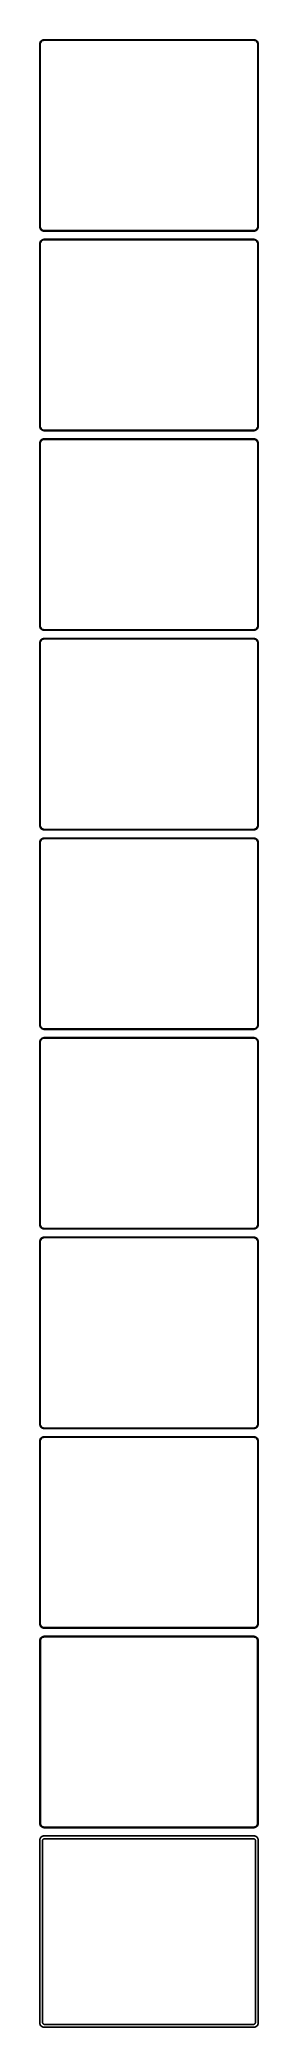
# Model space of a CAD drawing. Header units: metres. Extents: x -120 to 120, y 2085 to 4266.
import ezdxf

# ---------------------------------------------------------------- set-up
doc = ezdxf.new("R2010")
doc.units = ezdxf.units.M

msp = doc.modelspace()

# ---------------------------------------------------------------- linework, layer by layer
for p, q in [((-119.961, 4261.63), (-120, 4261)), ((-120, 4261), (-120, 4061)), ((-119.843, 4262.24), (-119.961, 4261.63)), ((-119.649, 4262.84), (-119.843, 4262.24)), ((-119.382, 4263.41), (-119.649, 4262.84)), ((-119.5, 4260.75), (-119.463, 4261.35)), ((-119.5, 4061.25), (-119.5, 4260.75)), ((-119.463, 4261.35), (-119.351, 4261.93)), ((-119.045, 4263.94), (-119.382, 4263.41)), ((-119.351, 4261.93), (-119.166, 4262.5)), ((-119.166, 4262.5), (-118.912, 4263.04)), ((-118.645, 4264.42), (-119.045, 4263.94)), ((-118.912, 4263.04), (-118.593, 4263.54)), ((-118.187, 4264.85), (-118.645, 4264.42)), ((-118.593, 4263.54), (-118.213, 4264)), ((-118.213, 4264), (-117.778, 4264.41)), ((-117.679, 4265.22), (-118.187, 4264.85)), ((-117.778, 4264.41), (-117.295, 4264.76)), ((-117.129, 4265.52), (-117.679, 4265.22)), ((-117.295, 4264.76), (-116.772, 4265.05)), ((-116.545, 4265.76), (-117.129, 4265.52)), ((-116.772, 4265.05), (-116.218, 4265.27)), ((-115.937, 4265.91), (-116.545, 4265.76)), ((-116.218, 4265.27), (-115.64, 4265.42)), ((-115.314, 4265.99), (-115.937, 4265.91)), ((-115.64, 4265.42), (-115.048, 4265.49)), ((115.314, 4265.99), (-115.314, 4265.99)), ((-115.048, 4265.49), (115.048, 4265.49)), ((115.048, 4265.49), (115.64, 4265.42)), ((115.937, 4265.91), (115.314, 4265.99)), ((115.64, 4265.42), (116.218, 4265.27)), ((116.545, 4265.76), (115.937, 4265.91)), ((116.218, 4265.27), (116.772, 4265.05)), ((117.129, 4265.52), (116.545, 4265.76)), ((116.772, 4265.05), (117.295, 4264.76)), ((117.679, 4265.22), (117.129, 4265.52)), ((117.295, 4264.76), (117.778, 4264.41)), ((118.187, 4264.85), (117.679, 4265.22)), ((117.778, 4264.41), (118.213, 4264)), ((118.645, 4264.42), (118.187, 4264.85)), ((118.213, 4264), (118.593, 4263.54)), ((118.593, 4263.54), (118.912, 4263.04)), ((119.045, 4263.94), (118.645, 4264.42)), ((118.912, 4263.04), (119.166, 4262.5)), ((119.382, 4263.41), (119.045, 4263.94)), ((119.166, 4262.5), (119.351, 4261.93)), ((119.351, 4261.93), (119.463, 4261.35)), ((119.649, 4262.84), (119.382, 4263.41)), ((119.463, 4261.35), (119.5, 4260.75)), ((119.5, 4260.75), (119.5, 4061.25)), ((119.843, 4262.24), (119.649, 4262.84)), ((119.961, 4261.63), (119.843, 4262.24)), ((120, 4261), (119.961, 4261.63)), ((120, 4061), (120, 4261)), ((-120, 4061), (-119.961, 4060.37)), ((-119.961, 4060.37), (-119.843, 4059.76)), ((-119.843, 4059.76), (-119.649, 4059.16)), ((-119.649, 4059.16), (-119.382, 4058.59)), ((-119.463, 4060.65), (-119.5, 4061.25)), ((-119.351, 4060.07), (-119.463, 4060.65)), ((-119.382, 4058.59), (-119.045, 4058.06)), ((-119.166, 4059.5), (-119.351, 4060.07)), ((-118.912, 4058.96), (-119.166, 4059.5)), ((-119.045, 4058.06), (-118.645, 4057.58)), ((-118.593, 4058.46), (-118.912, 4058.96)), ((-118.645, 4057.58), (-118.187, 4057.15)), ((-118.213, 4058), (-118.593, 4058.46)), ((-117.778, 4057.59), (-118.213, 4058)), ((-118.187, 4057.15), (-117.679, 4056.78)), ((-117.295, 4057.24), (-117.778, 4057.59)), ((-117.679, 4056.78), (-117.129, 4056.48)), ((-116.772, 4056.95), (-117.295, 4057.24)), ((-116.218, 4056.73), (-116.772, 4056.95)), ((-115.64, 4056.58), (-116.218, 4056.73)), ((116.218, 4056.73), (115.64, 4056.58)), ((116.772, 4056.95), (116.218, 4056.73)), ((117.295, 4057.24), (116.772, 4056.95)), ((117.129, 4056.48), (117.679, 4056.78)), ((117.778, 4057.59), (117.295, 4057.24)), ((117.679, 4056.78), (118.187, 4057.15)), ((118.213, 4058), (117.778, 4057.59)), ((118.187, 4057.15), (118.645, 4057.58)), ((118.593, 4058.46), (118.213, 4058)), ((118.912, 4058.96), (118.593, 4058.46)), ((118.645, 4057.58), (119.045, 4058.06)), ((119.166, 4059.5), (118.912, 4058.96)), ((119.045, 4058.06), (119.382, 4058.59)), ((119.351, 4060.07), (119.166, 4059.5)), ((119.463, 4060.65), (119.351, 4060.07)), ((119.382, 4058.59), (119.649, 4059.16)), ((119.5, 4061.25), (119.463, 4060.65)), ((119.649, 4059.16), (119.843, 4059.76)), ((119.843, 4059.76), (119.961, 4060.37)), ((119.961, 4060.37), (120, 4061)), ((-119.961, 4042.63), (-120, 4042)), ((-120, 4042), (-120, 3842)), ((-119.843, 4043.24), (-119.961, 4042.63)), ((-119.649, 4043.84), (-119.843, 4043.24)), ((-119.382, 4044.41), (-119.649, 4043.84)), ((-119.5, 4041.75), (-119.463, 4042.35)), ((-119.5, 3842.25), (-119.5, 4041.75)), ((-119.463, 4042.35), (-119.351, 4042.93)), ((-119.045, 4044.94), (-119.382, 4044.41)), ((-119.351, 4042.93), (-119.166, 4043.5)), ((-119.166, 4043.5), (-118.912, 4044.04)), ((-118.645, 4045.42), (-119.045, 4044.94)), ((-118.912, 4044.04), (-118.593, 4044.54)), ((-118.187, 4045.85), (-118.645, 4045.42)), ((-118.593, 4044.54), (-118.213, 4045)), ((-118.213, 4045), (-117.778, 4045.41)), ((-117.679, 4046.22), (-118.187, 4045.85)), ((-117.778, 4045.41), (-117.295, 4045.76)), ((-117.129, 4046.52), (-117.679, 4046.22)), ((-117.295, 4045.76), (-116.772, 4046.05)), ((-117.129, 4056.48), (-116.545, 4056.24)), ((-116.545, 4046.76), (-117.129, 4046.52)), ((-116.772, 4046.05), (-116.218, 4046.27)), ((-116.545, 4056.24), (-115.937, 4056.09)), ((-115.937, 4046.91), (-116.545, 4046.76)), ((-116.218, 4046.27), (-115.64, 4046.42)), ((-115.937, 4056.09), (-115.314, 4056.01)), ((-115.314, 4046.99), (-115.937, 4046.91)), ((-115.048, 4056.51), (-115.64, 4056.58)), ((-115.64, 4046.42), (-115.048, 4046.49)), ((-115.314, 4056.01), (115.314, 4056.01)), ((115.314, 4046.99), (-115.314, 4046.99)), ((115.048, 4056.51), (-115.048, 4056.51)), ((-115.048, 4046.49), (115.048, 4046.49)), ((115.64, 4056.58), (115.048, 4056.51)), ((115.048, 4046.49), (115.64, 4046.42)), ((115.314, 4056.01), (115.937, 4056.09)), ((115.937, 4046.91), (115.314, 4046.99)), ((115.64, 4046.42), (116.218, 4046.27)), ((115.937, 4056.09), (116.545, 4056.24)), ((116.545, 4046.76), (115.937, 4046.91)), ((116.218, 4046.27), (116.772, 4046.05)), ((116.545, 4056.24), (117.129, 4056.48)), ((117.129, 4046.52), (116.545, 4046.76)), ((116.772, 4046.05), (117.295, 4045.76)), ((117.679, 4046.22), (117.129, 4046.52)), ((117.295, 4045.76), (117.778, 4045.41)), ((118.187, 4045.85), (117.679, 4046.22)), ((117.778, 4045.41), (118.213, 4045)), ((118.645, 4045.42), (118.187, 4045.85)), ((118.213, 4045), (118.593, 4044.54)), ((118.593, 4044.54), (118.912, 4044.04)), ((119.045, 4044.94), (118.645, 4045.42)), ((118.912, 4044.04), (119.166, 4043.5)), ((119.382, 4044.41), (119.045, 4044.94)), ((119.166, 4043.5), (119.351, 4042.93)), ((119.351, 4042.93), (119.463, 4042.35)), ((119.649, 4043.84), (119.382, 4044.41)), ((119.463, 4042.35), (119.5, 4041.75)), ((119.5, 4041.75), (119.5, 3842.25)), ((119.843, 4043.24), (119.649, 4043.84)), ((119.961, 4042.63), (119.843, 4043.24)), ((120, 4042), (119.961, 4042.63)), ((120, 3842), (120, 4042)), ((-120, 3842), (-119.961, 3841.37)), ((-119.961, 3841.37), (-119.843, 3840.76)), ((-119.843, 3840.76), (-119.649, 3840.16)), ((-119.649, 3840.16), (-119.382, 3839.59)), ((-119.463, 3841.65), (-119.5, 3842.25)), ((-119.351, 3841.07), (-119.463, 3841.65)), ((-119.382, 3839.59), (-119.045, 3839.06)), ((-119.166, 3840.5), (-119.351, 3841.07)), ((-118.912, 3839.96), (-119.166, 3840.5)), ((-119.045, 3839.06), (-118.645, 3838.58)), ((-118.593, 3839.46), (-118.912, 3839.96)), ((-118.645, 3838.58), (-118.187, 3838.15)), ((-118.213, 3839), (-118.593, 3839.46)), ((-117.778, 3838.59), (-118.213, 3839)), ((-117.295, 3838.24), (-117.778, 3838.59)), ((117.778, 3838.59), (117.295, 3838.24)), ((118.213, 3839), (117.778, 3838.59)), ((118.187, 3838.15), (118.645, 3838.58)), ((118.593, 3839.46), (118.213, 3839)), ((118.912, 3839.96), (118.593, 3839.46)), ((118.645, 3838.58), (119.045, 3839.06)), ((119.166, 3840.5), (118.912, 3839.96)), ((119.045, 3839.06), (119.382, 3839.59)), ((119.351, 3841.07), (119.166, 3840.5)), ((119.463, 3841.65), (119.351, 3841.07)), ((119.382, 3839.59), (119.649, 3840.16)), ((119.5, 3842.25), (119.463, 3841.65)), ((119.649, 3840.16), (119.843, 3840.76)), ((119.843, 3840.76), (119.961, 3841.37)), ((119.961, 3841.37), (120, 3842)), ((-119.961, 3823.63), (-120, 3823)), ((-120, 3823), (-120, 3623)), ((-119.843, 3824.24), (-119.961, 3823.63)), ((-119.649, 3824.84), (-119.843, 3824.24)), ((-119.382, 3825.41), (-119.649, 3824.84)), ((-119.5, 3822.75), (-119.463, 3823.35)), ((-119.5, 3623.25), (-119.5, 3822.75)), ((-119.463, 3823.35), (-119.351, 3823.93)), ((-119.045, 3825.94), (-119.382, 3825.41)), ((-119.351, 3823.93), (-119.166, 3824.5)), ((-119.166, 3824.5), (-118.912, 3825.04)), ((-118.645, 3826.42), (-119.045, 3825.94)), ((-118.912, 3825.04), (-118.593, 3825.54)), ((-118.187, 3826.85), (-118.645, 3826.42)), ((-118.593, 3825.54), (-118.213, 3826)), ((-118.213, 3826), (-117.778, 3826.41)), ((-118.187, 3838.15), (-117.679, 3837.78)), ((-117.679, 3827.22), (-118.187, 3826.85)), ((-117.778, 3826.41), (-117.295, 3826.76)), ((-117.679, 3837.78), (-117.129, 3837.48)), ((-117.129, 3827.52), (-117.679, 3827.22)), ((-116.772, 3837.95), (-117.295, 3838.24)), ((-117.295, 3826.76), (-116.772, 3827.05)), ((-117.129, 3837.48), (-116.545, 3837.24)), ((-116.545, 3827.76), (-117.129, 3827.52)), ((-116.218, 3837.73), (-116.772, 3837.95)), ((-116.772, 3827.05), (-116.218, 3827.27)), ((-116.545, 3837.24), (-115.937, 3837.09)), ((-115.937, 3827.91), (-116.545, 3827.76)), ((-115.64, 3837.58), (-116.218, 3837.73)), ((-116.218, 3827.27), (-115.64, 3827.42)), ((-115.937, 3837.09), (-115.314, 3837.01)), ((-115.314, 3827.99), (-115.937, 3827.91)), ((-115.048, 3837.51), (-115.64, 3837.58)), ((-115.64, 3827.42), (-115.048, 3827.49)), ((-115.314, 3837.01), (115.314, 3837.01)), ((115.314, 3827.99), (-115.314, 3827.99)), ((115.048, 3837.51), (-115.048, 3837.51)), ((-115.048, 3827.49), (115.048, 3827.49)), ((115.64, 3837.58), (115.048, 3837.51)), ((115.048, 3827.49), (115.64, 3827.42)), ((115.314, 3837.01), (115.937, 3837.09)), ((115.937, 3827.91), (115.314, 3827.99)), ((116.218, 3837.73), (115.64, 3837.58)), ((115.64, 3827.42), (116.218, 3827.27)), ((115.937, 3837.09), (116.545, 3837.24)), ((116.545, 3827.76), (115.937, 3827.91)), ((116.772, 3837.95), (116.218, 3837.73)), ((116.218, 3827.27), (116.772, 3827.05)), ((116.545, 3837.24), (117.129, 3837.48)), ((117.129, 3827.52), (116.545, 3827.76)), ((117.295, 3838.24), (116.772, 3837.95)), ((116.772, 3827.05), (117.295, 3826.76)), ((117.129, 3837.48), (117.679, 3837.78)), ((117.679, 3827.22), (117.129, 3827.52)), ((117.295, 3826.76), (117.778, 3826.41)), ((117.679, 3837.78), (118.187, 3838.15)), ((118.187, 3826.85), (117.679, 3827.22)), ((117.778, 3826.41), (118.213, 3826)), ((118.645, 3826.42), (118.187, 3826.85)), ((118.213, 3826), (118.593, 3825.54)), ((118.593, 3825.54), (118.912, 3825.04)), ((119.045, 3825.94), (118.645, 3826.42)), ((118.912, 3825.04), (119.166, 3824.5)), ((119.382, 3825.41), (119.045, 3825.94)), ((119.166, 3824.5), (119.351, 3823.93)), ((119.351, 3823.93), (119.463, 3823.35)), ((119.649, 3824.84), (119.382, 3825.41)), ((119.463, 3823.35), (119.5, 3822.75)), ((119.5, 3822.75), (119.5, 3623.25)), ((119.843, 3824.24), (119.649, 3824.84)), ((119.961, 3823.63), (119.843, 3824.24)), ((120, 3823), (119.961, 3823.63)), ((120, 3623), (120, 3823)), ((-120, 3623), (-119.961, 3622.37)), ((-119.961, 3622.37), (-119.843, 3621.76)), ((-119.843, 3621.76), (-119.649, 3621.16)), ((-119.649, 3621.16), (-119.382, 3620.59)), ((-119.463, 3622.65), (-119.5, 3623.25)), ((-119.351, 3622.07), (-119.463, 3622.65)), ((-119.382, 3620.59), (-119.045, 3620.06)), ((-119.166, 3621.5), (-119.351, 3622.07)), ((-118.912, 3620.96), (-119.166, 3621.5)), ((-118.593, 3620.46), (-118.912, 3620.96)), ((-118.213, 3620), (-118.593, 3620.46)), ((118.593, 3620.46), (118.213, 3620)), ((118.912, 3620.96), (118.593, 3620.46)), ((119.166, 3621.5), (118.912, 3620.96)), ((119.045, 3620.06), (119.382, 3620.59)), ((119.351, 3622.07), (119.166, 3621.5)), ((119.463, 3622.65), (119.351, 3622.07)), ((119.382, 3620.59), (119.649, 3621.16)), ((119.5, 3623.25), (119.463, 3622.65)), ((119.649, 3621.16), (119.843, 3621.76)), ((119.843, 3621.76), (119.961, 3622.37)), ((119.961, 3622.37), (120, 3623)), ((-119.961, 3604.63), (-120, 3604)), ((-120, 3604), (-120, 3404)), ((-119.843, 3605.24), (-119.961, 3604.63)), ((-119.649, 3605.84), (-119.843, 3605.24)), ((-119.382, 3606.41), (-119.649, 3605.84)), ((-119.5, 3603.75), (-119.463, 3604.35)), ((-119.5, 3404.25), (-119.5, 3603.75)), ((-119.463, 3604.35), (-119.351, 3604.93)), ((-119.045, 3606.94), (-119.382, 3606.41)), ((-119.351, 3604.93), (-119.166, 3605.5)), ((-119.166, 3605.5), (-118.912, 3606.04)), ((-119.045, 3620.06), (-118.645, 3619.58)), ((-118.645, 3607.42), (-119.045, 3606.94)), ((-118.912, 3606.04), (-118.593, 3606.54)), ((-118.645, 3619.58), (-118.187, 3619.15)), ((-118.187, 3607.85), (-118.645, 3607.42)), ((-118.593, 3606.54), (-118.213, 3607)), ((-117.778, 3619.59), (-118.213, 3620)), ((-118.213, 3607), (-117.778, 3607.41)), ((-118.187, 3619.15), (-117.679, 3618.78)), ((-117.679, 3608.22), (-118.187, 3607.85)), ((-117.295, 3619.24), (-117.778, 3619.59)), ((-117.778, 3607.41), (-117.295, 3607.76)), ((-117.679, 3618.78), (-117.129, 3618.48)), ((-117.129, 3608.52), (-117.679, 3608.22)), ((-116.772, 3618.95), (-117.295, 3619.24)), ((-117.295, 3607.76), (-116.772, 3608.05)), ((-117.129, 3618.48), (-116.545, 3618.24)), ((-116.545, 3608.76), (-117.129, 3608.52)), ((-116.218, 3618.73), (-116.772, 3618.95)), ((-116.772, 3608.05), (-116.218, 3608.27)), ((-116.545, 3618.24), (-115.937, 3618.09)), ((-115.937, 3608.91), (-116.545, 3608.76)), ((-115.64, 3618.58), (-116.218, 3618.73)), ((-116.218, 3608.27), (-115.64, 3608.42)), ((-115.937, 3618.09), (-115.314, 3618.01)), ((-115.314, 3608.99), (-115.937, 3608.91)), ((-115.048, 3618.51), (-115.64, 3618.58)), ((-115.64, 3608.42), (-115.048, 3608.49)), ((-115.314, 3618.01), (115.314, 3618.01)), ((115.314, 3608.99), (-115.314, 3608.99)), ((115.048, 3618.51), (-115.048, 3618.51)), ((-115.048, 3608.49), (115.048, 3608.49)), ((115.64, 3618.58), (115.048, 3618.51)), ((115.048, 3608.49), (115.64, 3608.42)), ((115.314, 3618.01), (115.937, 3618.09)), ((115.937, 3608.91), (115.314, 3608.99)), ((116.218, 3618.73), (115.64, 3618.58)), ((115.64, 3608.42), (116.218, 3608.27)), ((115.937, 3618.09), (116.545, 3618.24)), ((116.545, 3608.76), (115.937, 3608.91)), ((116.772, 3618.95), (116.218, 3618.73)), ((116.218, 3608.27), (116.772, 3608.05)), ((116.545, 3618.24), (117.129, 3618.48)), ((117.129, 3608.52), (116.545, 3608.76)), ((117.295, 3619.24), (116.772, 3618.95)), ((116.772, 3608.05), (117.295, 3607.76)), ((117.129, 3618.48), (117.679, 3618.78)), ((117.679, 3608.22), (117.129, 3608.52)), ((117.778, 3619.59), (117.295, 3619.24)), ((117.295, 3607.76), (117.778, 3607.41)), ((117.679, 3618.78), (118.187, 3619.15)), ((118.187, 3607.85), (117.679, 3608.22)), ((118.213, 3620), (117.778, 3619.59)), ((117.778, 3607.41), (118.213, 3607)), ((118.187, 3619.15), (118.645, 3619.58)), ((118.645, 3607.42), (118.187, 3607.85)), ((118.213, 3607), (118.593, 3606.54)), ((118.593, 3606.54), (118.912, 3606.04)), ((118.645, 3619.58), (119.045, 3620.06)), ((119.045, 3606.94), (118.645, 3607.42)), ((118.912, 3606.04), (119.166, 3605.5)), ((119.382, 3606.41), (119.045, 3606.94)), ((119.166, 3605.5), (119.351, 3604.93)), ((119.351, 3604.93), (119.463, 3604.35)), ((119.649, 3605.84), (119.382, 3606.41)), ((119.463, 3604.35), (119.5, 3603.75)), ((119.5, 3603.75), (119.5, 3404.25)), ((119.843, 3605.24), (119.649, 3605.84)), ((119.961, 3604.63), (119.843, 3605.24)), ((120, 3604), (119.961, 3604.63)), ((120, 3404), (120, 3604)), ((-120, 3404), (-119.961, 3403.37)), ((-119.961, 3403.37), (-119.843, 3402.76)), ((-119.843, 3402.76), (-119.649, 3402.16)), ((-119.463, 3403.65), (-119.5, 3404.25)), ((-119.351, 3403.07), (-119.463, 3403.65)), ((-119.166, 3402.5), (-119.351, 3403.07)), ((-118.912, 3401.96), (-119.166, 3402.5)), ((119.166, 3402.5), (118.912, 3401.96)), ((119.351, 3403.07), (119.166, 3402.5)), ((119.463, 3403.65), (119.351, 3403.07)), ((119.5, 3404.25), (119.463, 3403.65)), ((119.649, 3402.16), (119.843, 3402.76)), ((119.843, 3402.76), (119.961, 3403.37)), ((119.961, 3403.37), (120, 3404)), ((-119.961, 3385.63), (-120, 3385)), ((-120, 3385), (-120, 3185)), ((-119.843, 3386.24), (-119.961, 3385.63)), ((-119.649, 3386.84), (-119.843, 3386.24)), ((-119.649, 3402.16), (-119.382, 3401.59)), ((-119.382, 3387.41), (-119.649, 3386.84)), ((-119.5, 3384.75), (-119.463, 3385.35)), ((-119.5, 3185.25), (-119.5, 3384.75)), ((-119.463, 3385.35), (-119.351, 3385.93)), ((-119.382, 3401.59), (-119.045, 3401.06)), ((-119.045, 3387.94), (-119.382, 3387.41)), ((-119.351, 3385.93), (-119.166, 3386.5)), ((-119.166, 3386.5), (-118.912, 3387.04)), ((-119.045, 3401.06), (-118.645, 3400.58)), ((-118.645, 3388.42), (-119.045, 3387.94)), ((-118.593, 3401.46), (-118.912, 3401.96)), ((-118.912, 3387.04), (-118.593, 3387.54)), ((-118.645, 3400.58), (-118.187, 3400.15)), ((-118.187, 3388.85), (-118.645, 3388.42)), ((-118.213, 3401), (-118.593, 3401.46)), ((-118.593, 3387.54), (-118.213, 3388)), ((-117.778, 3400.59), (-118.213, 3401)), ((-118.213, 3388), (-117.778, 3388.41)), ((-118.187, 3400.15), (-117.679, 3399.78)), ((-117.679, 3389.22), (-118.187, 3388.85)), ((-117.295, 3400.24), (-117.778, 3400.59)), ((-117.778, 3388.41), (-117.295, 3388.76)), ((-117.679, 3399.78), (-117.129, 3399.48)), ((-117.129, 3389.52), (-117.679, 3389.22)), ((-116.772, 3399.95), (-117.295, 3400.24)), ((-117.295, 3388.76), (-116.772, 3389.05)), ((-117.129, 3399.48), (-116.545, 3399.24)), ((-116.545, 3389.76), (-117.129, 3389.52)), ((-116.218, 3399.73), (-116.772, 3399.95)), ((-116.772, 3389.05), (-116.218, 3389.27)), ((-116.545, 3399.24), (-115.937, 3399.09)), ((-115.937, 3389.91), (-116.545, 3389.76)), ((-115.64, 3399.58), (-116.218, 3399.73)), ((-116.218, 3389.27), (-115.64, 3389.42)), ((-115.937, 3399.09), (-115.314, 3399.01)), ((-115.314, 3389.99), (-115.937, 3389.91)), ((-115.048, 3399.51), (-115.64, 3399.58)), ((-115.64, 3389.42), (-115.048, 3389.49)), ((-115.314, 3399.01), (115.314, 3399.01)), ((115.314, 3389.99), (-115.314, 3389.99)), ((115.048, 3399.51), (-115.048, 3399.51)), ((-115.048, 3389.49), (115.048, 3389.49)), ((115.64, 3399.58), (115.048, 3399.51)), ((115.048, 3389.49), (115.64, 3389.42)), ((115.314, 3399.01), (115.937, 3399.09)), ((115.937, 3389.91), (115.314, 3389.99)), ((116.218, 3399.73), (115.64, 3399.58)), ((115.64, 3389.42), (116.218, 3389.27)), ((115.937, 3399.09), (116.545, 3399.24)), ((116.545, 3389.76), (115.937, 3389.91)), ((116.772, 3399.95), (116.218, 3399.73)), ((116.218, 3389.27), (116.772, 3389.05)), ((116.545, 3399.24), (117.129, 3399.48)), ((117.129, 3389.52), (116.545, 3389.76)), ((117.295, 3400.24), (116.772, 3399.95)), ((116.772, 3389.05), (117.295, 3388.76)), ((117.129, 3399.48), (117.679, 3399.78)), ((117.679, 3389.22), (117.129, 3389.52)), ((117.778, 3400.59), (117.295, 3400.24)), ((117.295, 3388.76), (117.778, 3388.41)), ((117.679, 3399.78), (118.187, 3400.15)), ((118.187, 3388.85), (117.679, 3389.22)), ((118.213, 3401), (117.778, 3400.59)), ((117.778, 3388.41), (118.213, 3388)), ((118.187, 3400.15), (118.645, 3400.58)), ((118.645, 3388.42), (118.187, 3388.85)), ((118.593, 3401.46), (118.213, 3401)), ((118.213, 3388), (118.593, 3387.54)), ((118.912, 3401.96), (118.593, 3401.46)), ((118.593, 3387.54), (118.912, 3387.04)), ((118.645, 3400.58), (119.045, 3401.06)), ((119.045, 3387.94), (118.645, 3388.42)), ((118.912, 3387.04), (119.166, 3386.5)), ((119.045, 3401.06), (119.382, 3401.59)), ((119.382, 3387.41), (119.045, 3387.94)), ((119.166, 3386.5), (119.351, 3385.93)), ((119.351, 3385.93), (119.463, 3385.35)), ((119.382, 3401.59), (119.649, 3402.16)), ((119.649, 3386.84), (119.382, 3387.41)), ((119.463, 3385.35), (119.5, 3384.75)), ((119.5, 3384.75), (119.5, 3185.25)), ((119.843, 3386.24), (119.649, 3386.84)), ((119.961, 3385.63), (119.843, 3386.24)), ((120, 3385), (119.961, 3385.63)), ((120, 3185), (120, 3385)), ((-120, 3185), (-119.961, 3184.37)), ((-119.961, 3184.37), (-119.843, 3183.76)), ((-119.463, 3184.65), (-119.5, 3185.25)), ((-119.351, 3184.07), (-119.463, 3184.65)), ((119.463, 3184.65), (119.351, 3184.07)), ((119.5, 3185.25), (119.463, 3184.65)), ((119.843, 3183.76), (119.961, 3184.37)), ((119.961, 3184.37), (120, 3185)), ((-119.961, 3166.63), (-120, 3166)), ((-120, 3166), (-120, 2966)), ((-119.843, 3167.24), (-119.961, 3166.63)), ((-119.843, 3183.76), (-119.649, 3183.16)), ((-119.649, 3167.84), (-119.843, 3167.24)), ((-119.649, 3183.16), (-119.382, 3182.59)), ((-119.382, 3168.41), (-119.649, 3167.84)), ((-119.5, 3165.75), (-119.463, 3166.35)), ((-119.5, 2966.25), (-119.5, 3165.75)), ((-119.463, 3166.35), (-119.351, 3166.93)), ((-119.382, 3182.59), (-119.045, 3182.06)), ((-119.045, 3168.94), (-119.382, 3168.41)), ((-119.166, 3183.5), (-119.351, 3184.07)), ((-119.351, 3166.93), (-119.166, 3167.5)), ((-118.912, 3182.96), (-119.166, 3183.5)), ((-119.166, 3167.5), (-118.912, 3168.04)), ((-119.045, 3182.06), (-118.645, 3181.58)), ((-118.645, 3169.42), (-119.045, 3168.94)), ((-118.593, 3182.46), (-118.912, 3182.96)), ((-118.912, 3168.04), (-118.593, 3168.54)), ((-118.645, 3181.58), (-118.187, 3181.15)), ((-118.187, 3169.85), (-118.645, 3169.42)), ((-118.213, 3182), (-118.593, 3182.46)), ((-118.593, 3168.54), (-118.213, 3169)), ((-117.778, 3181.59), (-118.213, 3182)), ((-118.213, 3169), (-117.778, 3169.41)), ((-118.187, 3181.15), (-117.679, 3180.78)), ((-117.679, 3170.22), (-118.187, 3169.85)), ((-117.295, 3181.24), (-117.778, 3181.59)), ((-117.778, 3169.41), (-117.295, 3169.76)), ((-117.679, 3180.78), (-117.129, 3180.48)), ((-117.129, 3170.52), (-117.679, 3170.22)), ((-116.772, 3180.95), (-117.295, 3181.24)), ((-117.295, 3169.76), (-116.772, 3170.05)), ((-117.129, 3180.48), (-116.545, 3180.24)), ((-116.545, 3170.76), (-117.129, 3170.52)), ((-116.218, 3180.73), (-116.772, 3180.95)), ((-116.772, 3170.05), (-116.218, 3170.27)), ((-116.545, 3180.24), (-115.937, 3180.09)), ((-115.937, 3170.91), (-116.545, 3170.76)), ((-115.64, 3180.58), (-116.218, 3180.73)), ((-116.218, 3170.27), (-115.64, 3170.42)), ((-115.937, 3180.09), (-115.314, 3180.01)), ((-115.314, 3170.99), (-115.937, 3170.91)), ((-115.048, 3180.51), (-115.64, 3180.58)), ((-115.64, 3170.42), (-115.048, 3170.49)), ((-115.314, 3180.01), (115.314, 3180.01)), ((115.314, 3170.99), (-115.314, 3170.99)), ((115.048, 3180.51), (-115.048, 3180.51)), ((-115.048, 3170.49), (115.048, 3170.49)), ((115.64, 3180.58), (115.048, 3180.51)), ((115.048, 3170.49), (115.64, 3170.42)), ((115.314, 3180.01), (115.937, 3180.09)), ((115.937, 3170.91), (115.314, 3170.99)), ((116.218, 3180.73), (115.64, 3180.58)), ((115.64, 3170.42), (116.218, 3170.27)), ((115.937, 3180.09), (116.545, 3180.24)), ((116.545, 3170.76), (115.937, 3170.91)), ((116.772, 3180.95), (116.218, 3180.73)), ((116.218, 3170.27), (116.772, 3170.05)), ((116.545, 3180.24), (117.129, 3180.48)), ((117.129, 3170.52), (116.545, 3170.76)), ((117.295, 3181.24), (116.772, 3180.95)), ((116.772, 3170.05), (117.295, 3169.76)), ((117.129, 3180.48), (117.679, 3180.78)), ((117.679, 3170.22), (117.129, 3170.52)), ((117.778, 3181.59), (117.295, 3181.24)), ((117.295, 3169.76), (117.778, 3169.41)), ((117.679, 3180.78), (118.187, 3181.15)), ((118.187, 3169.85), (117.679, 3170.22)), ((118.213, 3182), (117.778, 3181.59)), ((117.778, 3169.41), (118.213, 3169)), ((118.187, 3181.15), (118.645, 3181.58)), ((118.645, 3169.42), (118.187, 3169.85)), ((118.593, 3182.46), (118.213, 3182)), ((118.213, 3169), (118.593, 3168.54)), ((118.912, 3182.96), (118.593, 3182.46)), ((118.593, 3168.54), (118.912, 3168.04)), ((118.645, 3181.58), (119.045, 3182.06)), ((119.045, 3168.94), (118.645, 3169.42)), ((119.166, 3183.5), (118.912, 3182.96)), ((118.912, 3168.04), (119.166, 3167.5)), ((119.045, 3182.06), (119.382, 3182.59)), ((119.382, 3168.41), (119.045, 3168.94)), ((119.351, 3184.07), (119.166, 3183.5)), ((119.166, 3167.5), (119.351, 3166.93)), ((119.351, 3166.93), (119.463, 3166.35)), ((119.382, 3182.59), (119.649, 3183.16)), ((119.649, 3167.84), (119.382, 3168.41)), ((119.463, 3166.35), (119.5, 3165.75)), ((119.5, 3165.75), (119.5, 2966.25)), ((119.649, 3183.16), (119.843, 3183.76)), ((119.843, 3167.24), (119.649, 3167.84)), ((119.961, 3166.63), (119.843, 3167.24)), ((120, 3166), (119.961, 3166.63)), ((120, 2966), (120, 3166)), ((-119.463, 2965.65), (-119.5, 2966.25)), ((119.5, 2966.25), (119.463, 2965.65)), ((-120, 2966), (-119.961, 2965.37)), ((-119.961, 2947.63), (-120, 2947)), ((-120, 2947), (-120, 2747)), ((-119.961, 2965.37), (-119.843, 2964.76)), ((-119.843, 2948.24), (-119.961, 2947.63)), ((-119.843, 2964.76), (-119.649, 2964.16)), ((-119.649, 2948.84), (-119.843, 2948.24)), ((-119.649, 2964.16), (-119.382, 2963.59)), ((-119.382, 2949.41), (-119.649, 2948.84)), ((-119.5, 2946.75), (-119.463, 2947.35)), ((-119.5, 2747.25), (-119.5, 2946.75)), ((-119.351, 2965.07), (-119.463, 2965.65)), ((-119.463, 2947.35), (-119.351, 2947.93)), ((-119.382, 2963.59), (-119.045, 2963.06)), ((-119.045, 2949.94), (-119.382, 2949.41)), ((-119.166, 2964.5), (-119.351, 2965.07)), ((-119.351, 2947.93), (-119.166, 2948.5)), ((-118.912, 2963.96), (-119.166, 2964.5)), ((-119.166, 2948.5), (-118.912, 2949.04)), ((-119.045, 2963.06), (-118.645, 2962.58)), ((-118.645, 2950.42), (-119.045, 2949.94)), ((-118.593, 2963.46), (-118.912, 2963.96)), ((-118.912, 2949.04), (-118.593, 2949.54)), ((-118.645, 2962.58), (-118.187, 2962.15)), ((-118.187, 2950.85), (-118.645, 2950.42)), ((-118.213, 2963), (-118.593, 2963.46)), ((-118.593, 2949.54), (-118.213, 2950)), ((-117.778, 2962.59), (-118.213, 2963)), ((-118.213, 2950), (-117.778, 2950.41)), ((-118.187, 2962.15), (-117.679, 2961.78)), ((-117.679, 2951.22), (-118.187, 2950.85)), ((-117.295, 2962.24), (-117.778, 2962.59)), ((-117.778, 2950.41), (-117.295, 2950.76)), ((-117.679, 2961.78), (-117.129, 2961.48)), ((-117.129, 2951.52), (-117.679, 2951.22)), ((-116.772, 2961.95), (-117.295, 2962.24)), ((-117.295, 2950.76), (-116.772, 2951.05)), ((-117.129, 2961.48), (-116.545, 2961.24)), ((-116.545, 2951.76), (-117.129, 2951.52)), ((-116.218, 2961.73), (-116.772, 2961.95)), ((-116.772, 2951.05), (-116.218, 2951.27)), ((-116.545, 2961.24), (-115.937, 2961.09)), ((-115.937, 2951.91), (-116.545, 2951.76)), ((-115.64, 2961.58), (-116.218, 2961.73)), ((-116.218, 2951.27), (-115.64, 2951.42)), ((-115.937, 2961.09), (-115.314, 2961.01)), ((-115.314, 2951.99), (-115.937, 2951.91)), ((-115.048, 2961.51), (-115.64, 2961.58)), ((-115.64, 2951.42), (-115.048, 2951.49)), ((-115.314, 2961.01), (115.314, 2961.01)), ((115.314, 2951.99), (-115.314, 2951.99)), ((115.048, 2961.51), (-115.048, 2961.51)), ((-115.048, 2951.49), (115.048, 2951.49)), ((115.64, 2961.58), (115.048, 2961.51)), ((115.048, 2951.49), (115.64, 2951.42)), ((115.314, 2961.01), (115.937, 2961.09)), ((115.937, 2951.91), (115.314, 2951.99)), ((116.218, 2961.73), (115.64, 2961.58)), ((115.64, 2951.42), (116.218, 2951.27)), ((115.937, 2961.09), (116.545, 2961.24)), ((116.545, 2951.76), (115.937, 2951.91)), ((116.772, 2961.95), (116.218, 2961.73)), ((116.218, 2951.27), (116.772, 2951.05)), ((116.545, 2961.24), (117.129, 2961.48)), ((117.129, 2951.52), (116.545, 2951.76)), ((117.295, 2962.24), (116.772, 2961.95)), ((116.772, 2951.05), (117.295, 2950.76)), ((117.129, 2961.48), (117.679, 2961.78)), ((117.679, 2951.22), (117.129, 2951.52)), ((117.778, 2962.59), (117.295, 2962.24)), ((117.295, 2950.76), (117.778, 2950.41)), ((117.679, 2961.78), (118.187, 2962.15)), ((118.187, 2950.85), (117.679, 2951.22)), ((118.213, 2963), (117.778, 2962.59)), ((117.778, 2950.41), (118.213, 2950)), ((118.187, 2962.15), (118.645, 2962.58)), ((118.645, 2950.42), (118.187, 2950.85)), ((118.593, 2963.46), (118.213, 2963)), ((118.213, 2950), (118.593, 2949.54)), ((118.912, 2963.96), (118.593, 2963.46)), ((118.593, 2949.54), (118.912, 2949.04)), ((118.645, 2962.58), (119.045, 2963.06)), ((119.045, 2949.94), (118.645, 2950.42)), ((119.166, 2964.5), (118.912, 2963.96)), ((118.912, 2949.04), (119.166, 2948.5)), ((119.045, 2963.06), (119.382, 2963.59)), ((119.382, 2949.41), (119.045, 2949.94)), ((119.351, 2965.07), (119.166, 2964.5)), ((119.166, 2948.5), (119.351, 2947.93)), ((119.463, 2965.65), (119.351, 2965.07)), ((119.351, 2947.93), (119.463, 2947.35)), ((119.382, 2963.59), (119.649, 2964.16)), ((119.649, 2948.84), (119.382, 2949.41)), ((119.463, 2947.35), (119.5, 2946.75)), ((119.5, 2946.75), (119.5, 2747.25)), ((119.649, 2964.16), (119.843, 2964.76)), ((119.843, 2948.24), (119.649, 2948.84)), ((119.843, 2964.76), (119.961, 2965.37)), ((119.961, 2947.63), (119.843, 2948.24)), ((119.961, 2965.37), (120, 2966)), ((120, 2947), (119.961, 2947.63)), ((120, 2747), (120, 2947)), ((-120, 2747), (-119.961, 2746.37)), ((-119.961, 2728.63), (-120, 2728)), ((-120, 2728), (-120, 2528)), ((-119.961, 2746.37), (-119.843, 2745.76)), ((-119.843, 2729.24), (-119.961, 2728.63)), ((-119.843, 2745.76), (-119.649, 2745.16)), ((-119.649, 2729.84), (-119.843, 2729.24)), ((-119.649, 2745.16), (-119.382, 2744.59)), ((-119.382, 2730.41), (-119.649, 2729.84)), ((-119.463, 2746.65), (-119.5, 2747.25)), ((-119.5, 2727.75), (-119.463, 2728.35)), ((-119.5, 2528.25), (-119.5, 2727.75)), ((-119.351, 2746.07), (-119.463, 2746.65)), ((-119.463, 2728.35), (-119.351, 2728.93)), ((-119.382, 2744.59), (-119.045, 2744.06)), ((-119.045, 2730.94), (-119.382, 2730.41)), ((-119.166, 2745.5), (-119.351, 2746.07)), ((-119.351, 2728.93), (-119.166, 2729.5)), ((-118.912, 2744.96), (-119.166, 2745.5)), ((-119.166, 2729.5), (-118.912, 2730.04)), ((-119.045, 2744.06), (-118.645, 2743.58)), ((-118.645, 2731.42), (-119.045, 2730.94)), ((-118.593, 2744.46), (-118.912, 2744.96)), ((-118.912, 2730.04), (-118.593, 2730.54)), ((-118.645, 2743.58), (-118.187, 2743.15)), ((-118.187, 2731.85), (-118.645, 2731.42)), ((-118.213, 2744), (-118.593, 2744.46)), ((-118.593, 2730.54), (-118.213, 2731)), ((-117.778, 2743.59), (-118.213, 2744)), ((-118.213, 2731), (-117.778, 2731.41)), ((-118.187, 2743.15), (-117.679, 2742.78)), ((-117.679, 2732.22), (-118.187, 2731.85)), ((-117.295, 2743.24), (-117.778, 2743.59)), ((-117.778, 2731.41), (-117.295, 2731.76)), ((-117.679, 2742.78), (-117.129, 2742.48)), ((-117.129, 2732.52), (-117.679, 2732.22)), ((-116.772, 2742.95), (-117.295, 2743.24)), ((-117.295, 2731.76), (-116.772, 2732.05)), ((-117.129, 2742.48), (-116.545, 2742.24)), ((-116.545, 2732.76), (-117.129, 2732.52)), ((-116.218, 2742.73), (-116.772, 2742.95)), ((-116.772, 2732.05), (-116.218, 2732.27)), ((-116.545, 2742.24), (-115.937, 2742.09)), ((-115.937, 2732.91), (-116.545, 2732.76)), ((-115.64, 2742.58), (-116.218, 2742.73)), ((-116.218, 2732.27), (-115.64, 2732.42)), ((-115.937, 2742.09), (-115.314, 2742.01)), ((-115.314, 2732.99), (-115.937, 2732.91)), ((-115.048, 2742.51), (-115.64, 2742.58)), ((-115.64, 2732.42), (-115.048, 2732.49)), ((-115.314, 2742.01), (115.314, 2742.01)), ((115.314, 2732.99), (-115.314, 2732.99)), ((115.048, 2742.51), (-115.048, 2742.51)), ((-115.048, 2732.49), (115.048, 2732.49)), ((115.64, 2742.58), (115.048, 2742.51)), ((115.048, 2732.49), (115.64, 2732.42)), ((115.314, 2742.01), (115.937, 2742.09)), ((115.937, 2732.91), (115.314, 2732.99)), ((116.218, 2742.73), (115.64, 2742.58)), ((115.64, 2732.42), (116.218, 2732.27)), ((115.937, 2742.09), (116.545, 2742.24)), ((116.545, 2732.76), (115.937, 2732.91)), ((116.772, 2742.95), (116.218, 2742.73)), ((116.218, 2732.27), (116.772, 2732.05)), ((116.545, 2742.24), (117.129, 2742.48)), ((117.129, 2732.52), (116.545, 2732.76)), ((117.295, 2743.24), (116.772, 2742.95)), ((116.772, 2732.05), (117.295, 2731.76)), ((117.129, 2742.48), (117.679, 2742.78)), ((117.679, 2732.22), (117.129, 2732.52)), ((117.778, 2743.59), (117.295, 2743.24)), ((117.295, 2731.76), (117.778, 2731.41)), ((117.679, 2742.78), (118.187, 2743.15)), ((118.187, 2731.85), (117.679, 2732.22)), ((118.213, 2744), (117.778, 2743.59)), ((117.778, 2731.41), (118.213, 2731)), ((118.187, 2743.15), (118.645, 2743.58)), ((118.645, 2731.42), (118.187, 2731.85)), ((118.593, 2744.46), (118.213, 2744)), ((118.213, 2731), (118.593, 2730.54)), ((118.912, 2744.96), (118.593, 2744.46)), ((118.593, 2730.54), (118.912, 2730.04)), ((118.645, 2743.58), (119.045, 2744.06)), ((119.045, 2730.94), (118.645, 2731.42)), ((119.166, 2745.5), (118.912, 2744.96)), ((118.912, 2730.04), (119.166, 2729.5)), ((119.045, 2744.06), (119.382, 2744.59)), ((119.382, 2730.41), (119.045, 2730.94)), ((119.351, 2746.07), (119.166, 2745.5)), ((119.166, 2729.5), (119.351, 2728.93)), ((119.463, 2746.65), (119.351, 2746.07)), ((119.351, 2728.93), (119.463, 2728.35)), ((119.382, 2744.59), (119.649, 2745.16)), ((119.649, 2729.84), (119.382, 2730.41)), ((119.5, 2747.25), (119.463, 2746.65)), ((119.463, 2728.35), (119.5, 2727.75)), ((119.5, 2727.75), (119.5, 2528.25)), ((119.649, 2745.16), (119.843, 2745.76)), ((119.843, 2729.24), (119.649, 2729.84)), ((119.843, 2745.76), (119.961, 2746.37)), ((119.961, 2728.63), (119.843, 2729.24)), ((119.961, 2746.37), (120, 2747)), ((120, 2728), (119.961, 2728.63)), ((120, 2528), (120, 2728)), ((-120, 2528), (-119.961, 2527.37)), ((-119.961, 2509.63), (-120, 2509)), ((-120, 2509), (-120, 2309)), ((-119.961, 2527.37), (-119.843, 2526.76)), ((-119.843, 2510.24), (-119.961, 2509.63)), ((-119.843, 2526.76), (-119.649, 2526.16)), ((-119.649, 2510.84), (-119.843, 2510.24)), ((-119.649, 2526.16), (-119.382, 2525.59)), ((-119.382, 2511.41), (-119.649, 2510.84)), ((-119.463, 2527.65), (-119.5, 2528.25)), ((-119.351, 2527.07), (-119.463, 2527.65)), ((-119.382, 2525.59), (-119.045, 2525.06)), ((-119.045, 2511.94), (-119.382, 2511.41)), ((-119.166, 2526.5), (-119.351, 2527.07)), ((-119.328, 2508.75), (-119.292, 2509.32)), ((-119.328, 2309.25), (-119.328, 2508.75)), ((-119.292, 2509.32), (-119.185, 2509.89)), ((-119.185, 2509.89), (-119.007, 2510.44)), ((-118.912, 2525.96), (-119.166, 2526.5)), ((-119.045, 2525.06), (-118.645, 2524.58)), ((-118.645, 2512.42), (-119.045, 2511.94)), ((-119.007, 2510.44), (-118.762, 2510.96)), ((-118.593, 2525.46), (-118.912, 2525.96)), ((-118.762, 2510.96), (-118.454, 2511.44)), ((-118.645, 2524.58), (-118.187, 2524.15)), ((-118.187, 2512.85), (-118.645, 2512.42)), ((-118.213, 2525), (-118.593, 2525.46)), ((-118.454, 2511.44), (-118.088, 2511.88)), ((-117.778, 2524.59), (-118.213, 2525)), ((-118.187, 2524.15), (-117.679, 2523.78)), ((-117.679, 2513.22), (-118.187, 2512.85)), ((-118.088, 2511.88), (-117.668, 2512.28)), ((-117.295, 2524.24), (-117.778, 2524.59)), ((-117.679, 2523.78), (-117.129, 2523.48)), ((-117.129, 2513.52), (-117.679, 2513.22)), ((-117.668, 2512.28), (-117.203, 2512.62)), ((-116.772, 2523.95), (-117.295, 2524.24)), ((-117.203, 2512.62), (-116.699, 2512.89)), ((-117.129, 2523.48), (-116.545, 2523.24)), ((-116.545, 2513.76), (-117.129, 2513.52)), ((-116.218, 2523.73), (-116.772, 2523.95)), ((-116.699, 2512.89), (-116.165, 2513.1)), ((-116.545, 2523.24), (-115.937, 2523.09)), ((-115.937, 2513.91), (-116.545, 2513.76)), ((-115.64, 2523.58), (-116.218, 2523.73)), ((-116.165, 2513.1), (-115.608, 2513.25)), ((-115.937, 2523.09), (-115.314, 2523.01)), ((-115.314, 2513.99), (-115.937, 2513.91)), ((-115.048, 2523.51), (-115.64, 2523.58)), ((-115.608, 2513.25), (-115.037, 2513.32)), ((-115.314, 2523.01), (115.314, 2523.01)), ((115.314, 2513.99), (-115.314, 2513.99)), ((115.048, 2523.51), (-115.048, 2523.51)), ((-115.037, 2513.32), (115.037, 2513.32)), ((115.037, 2513.32), (115.608, 2513.25)), ((115.64, 2523.58), (115.048, 2523.51)), ((115.314, 2523.01), (115.937, 2523.09)), ((115.937, 2513.91), (115.314, 2513.99)), ((115.608, 2513.25), (116.165, 2513.1)), ((116.218, 2523.73), (115.64, 2523.58)), ((115.937, 2523.09), (116.545, 2523.24)), ((116.545, 2513.76), (115.937, 2513.91)), ((116.165, 2513.1), (116.699, 2512.89)), ((116.772, 2523.95), (116.218, 2523.73)), ((116.545, 2523.24), (117.129, 2523.48)), ((117.129, 2513.52), (116.545, 2513.76)), ((116.699, 2512.89), (117.203, 2512.62)), ((117.295, 2524.24), (116.772, 2523.95)), ((117.129, 2523.48), (117.679, 2523.78)), ((117.679, 2513.22), (117.129, 2513.52)), ((117.203, 2512.62), (117.668, 2512.28)), ((117.778, 2524.59), (117.295, 2524.24)), ((117.668, 2512.28), (118.088, 2511.88)), ((117.679, 2523.78), (118.187, 2524.15)), ((118.187, 2512.85), (117.679, 2513.22)), ((118.213, 2525), (117.778, 2524.59)), ((118.088, 2511.88), (118.454, 2511.44)), ((118.187, 2524.15), (118.645, 2524.58)), ((118.645, 2512.42), (118.187, 2512.85)), ((118.593, 2525.46), (118.213, 2525)), ((118.454, 2511.44), (118.762, 2510.96)), ((118.912, 2525.96), (118.593, 2525.46)), ((118.645, 2524.58), (119.045, 2525.06)), ((119.045, 2511.94), (118.645, 2512.42)), ((118.762, 2510.96), (119.007, 2510.44)), ((119.166, 2526.5), (118.912, 2525.96)), ((119.007, 2510.44), (119.185, 2509.89)), ((119.045, 2525.06), (119.382, 2525.59)), ((119.382, 2511.41), (119.045, 2511.94)), ((119.351, 2527.07), (119.166, 2526.5)), ((119.185, 2509.89), (119.292, 2509.32)), ((119.292, 2509.32), (119.328, 2508.75)), ((119.328, 2508.75), (119.328, 2309.25)), ((119.463, 2527.65), (119.351, 2527.07)), ((119.382, 2525.59), (119.649, 2526.16)), ((119.649, 2510.84), (119.382, 2511.41)), ((119.5, 2528.25), (119.463, 2527.65)), ((119.649, 2526.16), (119.843, 2526.76)), ((119.843, 2510.24), (119.649, 2510.84)), ((119.843, 2526.76), (119.961, 2527.37)), ((119.961, 2509.63), (119.843, 2510.24)), ((119.961, 2527.37), (120, 2528)), ((120, 2509), (119.961, 2509.63)), ((120, 2309), (120, 2509)), ((-120, 2309), (-119.961, 2308.37)), ((-119.961, 2290.63), (-120, 2290)), ((-119.961, 2308.37), (-119.843, 2307.76)), ((-119.843, 2291.24), (-119.961, 2290.63)), ((-119.843, 2307.76), (-119.649, 2307.16)), ((-119.649, 2291.84), (-119.843, 2291.24)), ((-119.649, 2307.16), (-119.382, 2306.59)), ((-119.382, 2292.41), (-119.649, 2291.84)), ((-119.382, 2306.59), (-119.045, 2306.06)), ((-119.045, 2292.94), (-119.382, 2292.41)), ((-119.292, 2308.68), (-119.328, 2309.25)), ((-119.185, 2308.11), (-119.292, 2308.68)), ((-119.007, 2307.56), (-119.185, 2308.11)), ((-119.045, 2306.06), (-118.645, 2305.58)), ((-118.645, 2293.42), (-119.045, 2292.94)), ((-118.762, 2307.04), (-119.007, 2307.56)), ((-118.454, 2306.56), (-118.762, 2307.04)), ((-118.645, 2305.58), (-118.187, 2305.15)), ((-118.187, 2293.85), (-118.645, 2293.42)), ((-118.088, 2306.12), (-118.454, 2306.56)), ((-118.187, 2305.15), (-117.679, 2304.78)), ((-117.679, 2294.22), (-118.187, 2293.85)), ((-117.668, 2305.72), (-118.088, 2306.12)), ((-117.679, 2304.78), (-117.129, 2304.48)), ((-117.129, 2294.52), (-117.679, 2294.22)), ((-117.203, 2305.38), (-117.668, 2305.72)), ((-116.699, 2305.11), (-117.203, 2305.38)), ((-117.129, 2304.48), (-116.545, 2304.24)), ((-116.545, 2294.76), (-117.129, 2294.52)), ((-116.843, 2290.01), (-116.793, 2290.27)), ((-116.793, 2290.27), (-116.711, 2290.53)), ((-116.711, 2290.53), (-116.599, 2290.77)), ((-116.165, 2304.9), (-116.699, 2305.11)), ((-116.599, 2290.77), (-116.457, 2290.99)), ((-116.545, 2304.24), (-115.937, 2304.09)), ((-115.937, 2294.91), (-116.545, 2294.76)), ((-116.457, 2290.99), (-116.288, 2291.19)), ((-116.288, 2291.19), (-116.095, 2291.38)), ((-115.608, 2304.75), (-116.165, 2304.9)), ((-116.095, 2291.38), (-115.88, 2291.53)), ((-115.937, 2304.09), (-115.314, 2304.01)), ((-115.314, 2294.99), (-115.937, 2294.91)), ((-115.88, 2291.53), (-115.648, 2291.66)), ((-115.648, 2291.66), (-115.402, 2291.76)), ((-115.037, 2304.68), (-115.608, 2304.75)), ((-115.402, 2291.76), (-115.145, 2291.82)), ((-115.314, 2304.01), (115.314, 2304.01)), ((115.314, 2294.99), (-115.314, 2294.99)), ((-115.145, 2291.82), (-114.882, 2291.86)), ((115.037, 2304.68), (-115.037, 2304.68)), ((-114.882, 2291.86), (114.882, 2291.86)), ((114.882, 2291.86), (115.145, 2291.82)), ((115.608, 2304.75), (115.037, 2304.68)), ((115.145, 2291.82), (115.402, 2291.76)), ((115.314, 2304.01), (115.937, 2304.09)), ((115.937, 2294.91), (115.314, 2294.99)), ((115.402, 2291.76), (115.648, 2291.66)), ((116.165, 2304.9), (115.608, 2304.75)), ((115.648, 2291.66), (115.88, 2291.53)), ((115.88, 2291.53), (116.095, 2291.38)), ((115.937, 2304.09), (116.545, 2304.24)), ((116.545, 2294.76), (115.937, 2294.91)), ((116.095, 2291.38), (116.288, 2291.19)), ((116.699, 2305.11), (116.165, 2304.9)), ((116.288, 2291.19), (116.457, 2290.99)), ((116.457, 2290.99), (116.599, 2290.77)), ((116.545, 2304.24), (117.129, 2304.48)), ((117.129, 2294.52), (116.545, 2294.76)), ((116.599, 2290.77), (116.711, 2290.53)), ((117.203, 2305.38), (116.699, 2305.11)), ((116.711, 2290.53), (116.793, 2290.27)), ((116.793, 2290.27), (116.843, 2290.01)), ((117.129, 2304.48), (117.679, 2304.78)), ((117.679, 2294.22), (117.129, 2294.52)), ((117.668, 2305.72), (117.203, 2305.38)), ((118.088, 2306.12), (117.668, 2305.72)), ((117.679, 2304.78), (118.187, 2305.15)), ((118.187, 2293.85), (117.679, 2294.22)), ((118.454, 2306.56), (118.088, 2306.12)), ((118.187, 2305.15), (118.645, 2305.58)), ((118.645, 2293.42), (118.187, 2293.85)), ((118.762, 2307.04), (118.454, 2306.56)), ((118.645, 2305.58), (119.045, 2306.06)), ((119.045, 2292.94), (118.645, 2293.42)), ((119.007, 2307.56), (118.762, 2307.04)), ((119.185, 2308.11), (119.007, 2307.56)), ((119.045, 2306.06), (119.382, 2306.59)), ((119.382, 2292.41), (119.045, 2292.94)), ((119.292, 2308.68), (119.185, 2308.11)), ((119.328, 2309.25), (119.292, 2308.68)), ((119.382, 2306.59), (119.649, 2307.16)), ((119.649, 2291.84), (119.382, 2292.41)), ((119.649, 2307.16), (119.843, 2307.76)), ((119.843, 2291.24), (119.649, 2291.84)), ((119.843, 2307.76), (119.961, 2308.37)), ((119.961, 2290.63), (119.843, 2291.24)), ((119.961, 2308.37), (120, 2309)), ((120, 2290), (119.961, 2290.63)), ((-120, 2290), (-120, 2090)), ((-116.86, 2289.75), (-116.843, 2290.01)), ((-116.86, 2090.25), (-116.86, 2289.75)), ((116.843, 2290.01), (116.86, 2289.75)), ((116.86, 2289.75), (116.86, 2090.25)), ((120, 2090), (120, 2290)), ((-120, 2090), (-119.961, 2089.37)), ((-119.961, 2089.37), (-119.843, 2088.76)), ((-119.843, 2088.76), (-119.649, 2088.16)), ((-119.649, 2088.16), (-119.382, 2087.59)), ((-119.382, 2087.59), (-119.045, 2087.06)), ((-119.045, 2087.06), (-118.645, 2086.58)), ((-118.645, 2086.58), (-118.187, 2086.15)), ((-118.187, 2086.15), (-117.679, 2085.78)), ((-117.679, 2085.78), (-117.129, 2085.48)), ((-117.129, 2085.48), (-116.545, 2085.24)), ((-116.843, 2089.99), (-116.86, 2090.25)), ((-116.793, 2089.73), (-116.843, 2089.99)), ((-116.711, 2089.47), (-116.793, 2089.73)), ((-116.599, 2089.23), (-116.711, 2089.47)), ((-116.457, 2089.01), (-116.599, 2089.23)), ((-116.545, 2085.24), (-115.937, 2085.09)), ((-116.288, 2088.81), (-116.457, 2089.01)), ((-116.095, 2088.62), (-116.288, 2088.81)), ((-115.88, 2088.47), (-116.095, 2088.62)), ((-115.937, 2085.09), (-115.314, 2085.01)), ((-115.648, 2088.34), (-115.88, 2088.47)), ((-115.402, 2088.24), (-115.648, 2088.34)), ((-115.145, 2088.18), (-115.402, 2088.24)), ((-115.314, 2085.01), (115.314, 2085.01)), ((-114.882, 2088.14), (-115.145, 2088.18)), ((114.882, 2088.14), (-114.882, 2088.14)), ((115.145, 2088.18), (114.882, 2088.14)), ((115.402, 2088.24), (115.145, 2088.18)), ((115.314, 2085.01), (115.937, 2085.09)), ((115.648, 2088.34), (115.402, 2088.24)), ((115.88, 2088.47), (115.648, 2088.34)), ((116.095, 2088.62), (115.88, 2088.47)), ((115.937, 2085.09), (116.545, 2085.24)), ((116.288, 2088.81), (116.095, 2088.62)), ((116.457, 2089.01), (116.288, 2088.81)), ((116.599, 2089.23), (116.457, 2089.01)), ((116.545, 2085.24), (117.129, 2085.48)), ((116.711, 2089.47), (116.599, 2089.23)), ((116.793, 2089.73), (116.711, 2089.47)), ((116.843, 2089.99), (116.793, 2089.73)), ((116.86, 2090.25), (116.843, 2089.99)), ((117.129, 2085.48), (117.679, 2085.78)), ((117.679, 2085.78), (118.187, 2086.15)), ((118.187, 2086.15), (118.645, 2086.58)), ((118.645, 2086.58), (119.045, 2087.06)), ((119.045, 2087.06), (119.382, 2087.59)), ((119.382, 2087.59), (119.649, 2088.16)), ((119.649, 2088.16), (119.843, 2088.76)), ((119.843, 2088.76), (119.961, 2089.37)), ((119.961, 2089.37), (120, 2090))]:
    msp.add_line(p, q)

doc.saveas('drawing.dxf')
